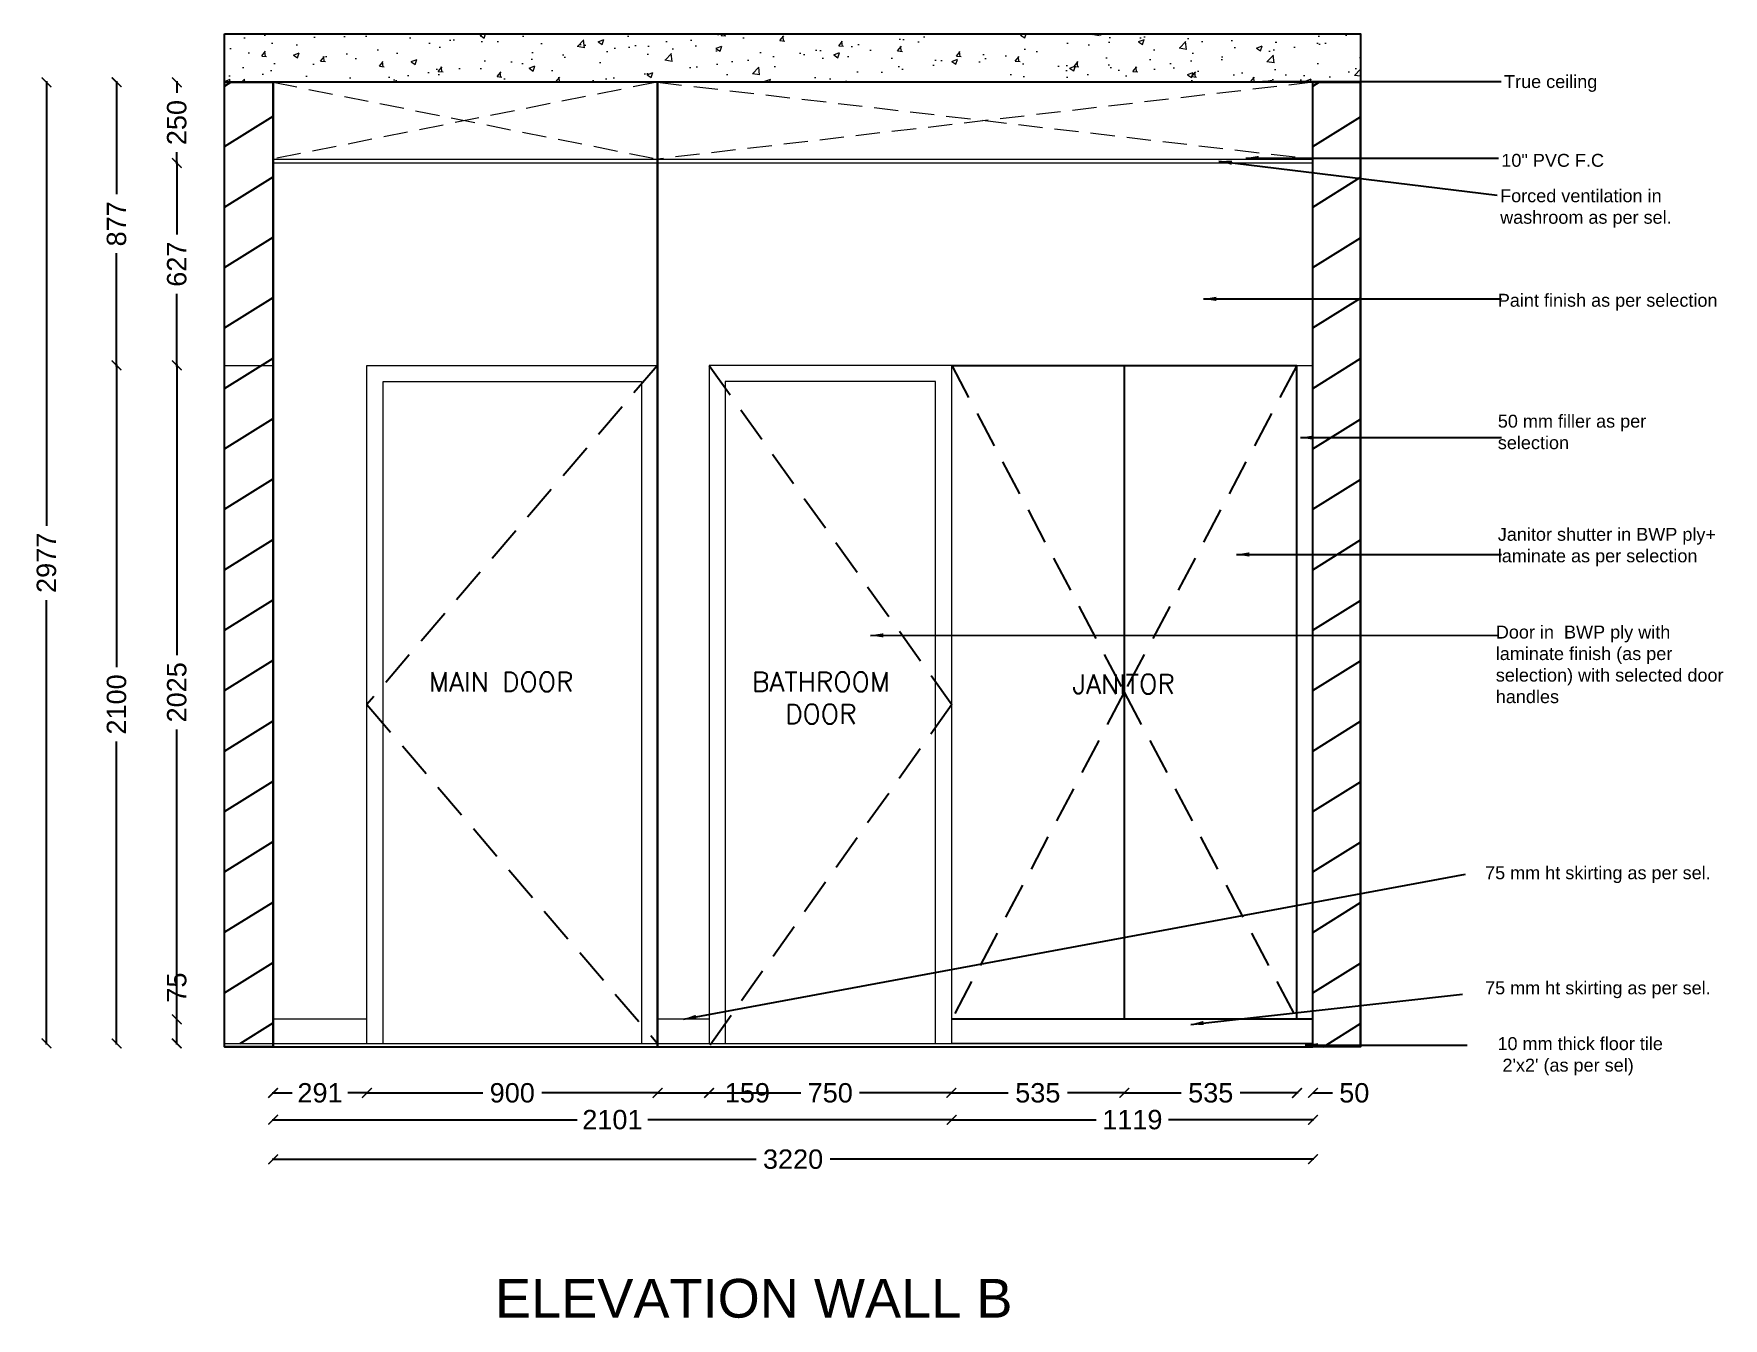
# Model space of a CAD drawing. Header units: millimetres. Extents: x 1464389 to 1998638, y -29162 to 256806.
# Drawn here: x 1953697 to 1958928, y 143580 to 147558 of the extents above; entities that cross this region are included whole.
import ezdxf

# ---------------------------------------------------------------- set-up
doc = ezdxf.new("R2010")
doc.units = ezdxf.units.MM
doc.header["$LTSCALE"] = 15
doc.header["$PDMODE"] = 35
doc.linetypes.add('DASHED', pattern=[0.75, 0.5, -0.25])
doc.linetypes.add('DASHED2', pattern=[0.375, 0.25, -0.125])
doc.layers.get('0').update_dxf_attribs({"lineweight": 5})
for name, color, linetype, lineweight in [('false ceiling', 124, 'Continuous', 9), ('floor tiling line', 6, 'Continuous', 5), ('LS_DR_Door', 34, 'Continuous', 5), ('LS_DR_TEXT', 7, 'Continuous', 13)]:
    doc.layers.add(name, color=color, linetype=linetype, lineweight=lineweight)
doc.layers.add('Furnitures', color=7, linetype='Continuous', lineweight=25, true_color=0x753b00)
for name, color, linetype in [('Layer 1', 7, 'Continuous'), ('NEW WALL', 5, 'Continuous'), ('Text', 250, 'Continuous')]:
    doc.layers.add(name, color=color, linetype=linetype)
doc.styles.add('ARIAL', font='arial.ttf')
doc.styles.add('ROMANS', font='romans.shx')
doc.dimstyles.new('SC-25', dxfattribs={"dimtxt": 60, "dimasz": 30, "dimexe": 0, "dimexo": 0, "dimgap": 25, "dimtad": 0, "dimdec": 0, "dimzin": 0, "dimdsep": 46, "dimtxsty": 'ARIAL', "dimblk": 'ARCHTICK', "dimcen": 0.09, "dimdle": 3, "dimclrd": 251, "dimclre": 251, "dimclrt": 1, "dimadec": 0, "dimazin": 0, "dimtfac": 1, "dimtdec": 0, "dimtofl": 0, "dimtmove": 0, "dimatfit": 2, "dimfxl": 100, "dimtolj": 1, "dimtzin": 0, "dimarcsym": 0})

# ---------------------------------------------------------------- blocks, each defined once
blk = doc.blocks.new('_ArchTick')
at = {"color": 0, "linetype": 'ByBlock', "const_width": 0.15}
blk.add_lwpolyline([(-0.5, -0.5), (0.5, 0.5)], dxfattribs=at)
blk = doc.blocks.new('*D3256')
at = {"layer": 'Defpoints', "color": 0, "ltscale": 0.25, "transparency": 16777216}
for p in [(1954438.2, 144072.4), (1957658.1, 144072.4), (1957658.1, 144072.4)]:
    blk.add_point(p, dxfattribs=at)
at = {"layer": 'Furnitures', "color": 251, "lineweight": -2, "ltscale": 0.25, "transparency": 16777216}
for p, q in [((1954435.2, 144072.4), (1955933.7, 144072.4)), ((1957661.1, 144072.4), (1956162.6, 144072.4))]:
    blk.add_line(p, q, dxfattribs=at)
at = {"layer": 'Furnitures', "color": 251, "lineweight": -2, "ltscale": 0.25, "transparency": 16777216, "xscale": 30, "yscale": 30, "zscale": 30, "rotation": 180}
blk.add_blockref('_ArchTick', (1954438.2, 144072.4), dxfattribs=at)
at = {"layer": 'Furnitures', "color": 251, "lineweight": -2, "ltscale": 0.25, "transparency": 16777216, "xscale": 30, "yscale": 30, "zscale": 30}
blk.add_blockref('_ArchTick', (1957658.1, 144072.4), dxfattribs=at)
at = {"layer": 'Furnitures', "color": 1, "ltscale": 0.25, "transparency": 16777216, "insert": (1956048.2, 144072.4), "char_height": 60, "attachment_point": 5, "style": 'ARIAL'}
blk.add_mtext('\\A1;3220', dxfattribs=at)
blk = doc.blocks.new('*D3257')
at = {"layer": 'Defpoints', "color": 0, "ltscale": 0.25, "transparency": 16777216}
for p in [(1954438.2, 144277.9), (1954728.8, 144277.9), (1954728.8, 144277.9)]:
    blk.add_point(p, dxfattribs=at)
at = {"layer": 'Furnitures', "color": 251, "lineweight": -2, "ltscale": 0.25, "transparency": 16777216}
for p, q in [((1954435.2, 144277.9), (1954497.5, 144277.9)), ((1954731.8, 144277.9), (1954669.5, 144277.9))]:
    blk.add_line(p, q, dxfattribs=at)
at = {"layer": 'Furnitures', "color": 251, "lineweight": -2, "ltscale": 0.25, "transparency": 16777216, "xscale": 30, "yscale": 30, "zscale": 30, "rotation": 180}
blk.add_blockref('_ArchTick', (1954438.2, 144277.9), dxfattribs=at)
at = {"layer": 'Furnitures', "color": 251, "lineweight": -2, "ltscale": 0.25, "transparency": 16777216, "xscale": 30, "yscale": 30, "zscale": 30}
blk.add_blockref('_ArchTick', (1954728.8, 144277.9), dxfattribs=at)
at = {"layer": 'Furnitures', "color": 1, "ltscale": 0.25, "transparency": 16777216, "insert": (1954583.5, 144277.9), "char_height": 60, "attachment_point": 5, "style": 'ARIAL'}
blk.add_mtext('\\A1;291', dxfattribs=at)
blk = doc.blocks.new('*D3258')
at = {"layer": 'Defpoints', "color": 0, "ltscale": 0.25, "transparency": 16777216}
for p in [(1954728.8, 144277.9), (1955628.8, 144277.9), (1955628.8, 144277.9)]:
    blk.add_point(p, dxfattribs=at)
at = {"layer": 'Furnitures', "color": 251, "lineweight": -2, "ltscale": 0.25, "transparency": 16777216}
for p, q in [((1954725.8, 144277.9), (1955087.7, 144277.9)), ((1955631.8, 144277.9), (1955270, 144277.9))]:
    blk.add_line(p, q, dxfattribs=at)
at = {"layer": 'Furnitures', "color": 251, "lineweight": -2, "ltscale": 0.25, "transparency": 16777216, "xscale": 30, "yscale": 30, "zscale": 30, "rotation": 180}
blk.add_blockref('_ArchTick', (1954728.8, 144277.9), dxfattribs=at)
at = {"layer": 'Furnitures', "color": 251, "lineweight": -2, "ltscale": 0.25, "transparency": 16777216, "xscale": 30, "yscale": 30, "zscale": 30}
blk.add_blockref('_ArchTick', (1955628.8, 144277.9), dxfattribs=at)
at = {"layer": 'Furnitures', "color": 1, "ltscale": 0.25, "transparency": 16777216, "insert": (1955178.8, 144277.9), "char_height": 60, "attachment_point": 5, "style": 'ARIAL'}
blk.add_mtext('\\A1;900', dxfattribs=at)
blk = doc.blocks.new('*D3259')
at = {"layer": 'Defpoints', "color": 0, "ltscale": 0.25, "transparency": 16777216}
for p in [(1955628.8, 144277.9), (1955788.2, 144277.9), (1955788.2, 144277.9)]:
    blk.add_point(p, dxfattribs=at)
at = {"layer": 'Furnitures', "color": 251, "lineweight": -2, "ltscale": 0.25, "transparency": 16777216}
for p, q in [((1955625.8, 144277.9), (1955788.2, 144277.9)), ((1955788.2, 144277.9), (1955818.2, 144277.9))]:
    blk.add_line(p, q, dxfattribs=at)
at = {"layer": 'Furnitures', "color": 251, "lineweight": -2, "ltscale": 0.25, "transparency": 16777216, "xscale": 30, "yscale": 30, "zscale": 30, "rotation": 180}
blk.add_blockref('_ArchTick', (1955628.8, 144277.9), dxfattribs=at)
at = {"layer": 'Furnitures', "color": 251, "lineweight": -2, "ltscale": 0.25, "transparency": 16777216, "xscale": 30, "yscale": 30, "zscale": 30}
blk.add_blockref('_ArchTick', (1955788.2, 144277.9), dxfattribs=at)
at = {"layer": 'Furnitures', "color": 1, "ltscale": 0.25, "transparency": 16777216, "insert": (1955906.7, 144277.9), "char_height": 60, "attachment_point": 5, "style": 'ARIAL'}
blk.add_mtext('\\A1;159', dxfattribs=at)
blk = doc.blocks.new('*D3260')
at = {"layer": 'Defpoints', "color": 0, "ltscale": 0.25, "transparency": 16777216}
for p in [(1955788.2, 144277.9), (1956538.4, 144277.9), (1956538.4, 144277.9)]:
    blk.add_point(p, dxfattribs=at)
at = {"layer": 'Furnitures', "color": 251, "lineweight": -2, "ltscale": 0.25, "transparency": 16777216}
for p, q in [((1955785.2, 144277.9), (1956072.4, 144277.9)), ((1956541.4, 144277.9), (1956254.2, 144277.9))]:
    blk.add_line(p, q, dxfattribs=at)
at = {"layer": 'Furnitures', "color": 251, "lineweight": -2, "ltscale": 0.25, "transparency": 16777216, "xscale": 30, "yscale": 30, "zscale": 30, "rotation": 180}
blk.add_blockref('_ArchTick', (1955788.2, 144277.9), dxfattribs=at)
at = {"layer": 'Furnitures', "color": 251, "lineweight": -2, "ltscale": 0.25, "transparency": 16777216, "xscale": 30, "yscale": 30, "zscale": 30}
blk.add_blockref('_ArchTick', (1956538.4, 144277.9), dxfattribs=at)
at = {"layer": 'Furnitures', "color": 1, "ltscale": 0.25, "transparency": 16777216, "insert": (1956163.3, 144277.9), "char_height": 60, "attachment_point": 5, "style": 'ARIAL'}
blk.add_mtext('\\A1;750', dxfattribs=at)
blk = doc.blocks.new('*D3215')
at = {"layer": 'Defpoints', "color": 0, "ltscale": 0.25, "transparency": 16777216}
for p in [(1956538.4, 144277.9), (1957073.8, 144277.9), (1957073.8, 144277.9)]:
    blk.add_point(p, dxfattribs=at)
at = {"layer": 'Furnitures', "color": 251, "lineweight": -2, "ltscale": 0.25, "transparency": 16777216}
for p, q in [((1956535.4, 144277.9), (1956714.6, 144277.9)), ((1957076.8, 144277.9), (1956897.6, 144277.9))]:
    blk.add_line(p, q, dxfattribs=at)
at = {"layer": 'Furnitures', "color": 251, "lineweight": -2, "ltscale": 0.25, "transparency": 16777216, "xscale": 30, "yscale": 30, "zscale": 30, "rotation": 180}
blk.add_blockref('_ArchTick', (1956538.4, 144277.9), dxfattribs=at)
at = {"layer": 'Furnitures', "color": 251, "lineweight": -2, "ltscale": 0.25, "transparency": 16777216, "xscale": 30, "yscale": 30, "zscale": 30}
blk.add_blockref('_ArchTick', (1957073.8, 144277.9), dxfattribs=at)
at = {"layer": 'Furnitures', "color": 1, "ltscale": 0.25, "transparency": 16777216, "insert": (1956806.1, 144277.9), "char_height": 60, "attachment_point": 5, "style": 'ARIAL'}
blk.add_mtext('\\A1;535', dxfattribs=at)
blk = doc.blocks.new('*D3216')
at = {"layer": 'Defpoints', "color": 0, "ltscale": 0.25, "transparency": 16777216}
for p in [(1957073.8, 144277.9), (1957609.1, 144277.9), (1957609.1, 144277.9)]:
    blk.add_point(p, dxfattribs=at)
at = {"layer": 'Furnitures', "color": 251, "lineweight": -2, "ltscale": 0.25, "transparency": 16777216}
for p, q in [((1957070.8, 144277.9), (1957249.9, 144277.9)), ((1957612.1, 144277.9), (1957433, 144277.9))]:
    blk.add_line(p, q, dxfattribs=at)
at = {"layer": 'Furnitures', "color": 251, "lineweight": -2, "ltscale": 0.25, "transparency": 16777216, "xscale": 30, "yscale": 30, "zscale": 30, "rotation": 180}
blk.add_blockref('_ArchTick', (1957073.8, 144277.9), dxfattribs=at)
at = {"layer": 'Furnitures', "color": 251, "lineweight": -2, "ltscale": 0.25, "transparency": 16777216, "xscale": 30, "yscale": 30, "zscale": 30}
blk.add_blockref('_ArchTick', (1957609.1, 144277.9), dxfattribs=at)
at = {"layer": 'Furnitures', "color": 1, "ltscale": 0.25, "transparency": 16777216, "insert": (1957341.5, 144277.9), "char_height": 60, "attachment_point": 5, "style": 'ARIAL'}
blk.add_mtext('\\A1;535', dxfattribs=at)
blk = doc.blocks.new('*D3217')
at = {"layer": 'Defpoints', "color": 0, "ltscale": 0.25, "transparency": 16777216}
for p in [(1957608.1, 144277.9), (1957658.1, 144277.9), (1957658.1, 144277.9)]:
    blk.add_point(p, dxfattribs=at)
at = {"layer": 'Furnitures', "color": 251, "lineweight": -2, "ltscale": 0.25, "transparency": 16777216}
for p, q in [((1957608.1, 144277.9), (1957578.1, 144277.9)), ((1957658.1, 144277.9), (1957718.1, 144277.9))]:
    blk.add_line(p, q, dxfattribs=at)
at = {"layer": 'Furnitures', "color": 251, "lineweight": -2, "ltscale": 0.25, "transparency": 16777216, "xscale": 30, "yscale": 30, "zscale": 30}
blk.add_blockref('_ArchTick', (1957608.1, 144277.9), dxfattribs=at)
at = {"layer": 'Furnitures', "color": 251, "lineweight": -2, "ltscale": 0.25, "transparency": 16777216, "xscale": 30, "yscale": 30, "zscale": 30, "rotation": 180}
blk.add_blockref('_ArchTick', (1957658.1, 144277.9), dxfattribs=at)
at = {"layer": 'Furnitures', "color": 1, "ltscale": 0.25, "transparency": 16777216, "insert": (1957786, 144277.9), "char_height": 60, "attachment_point": 5, "style": 'ARIAL'}
blk.add_mtext('\\A1;50', dxfattribs=at)
blk = doc.blocks.new('*D3218')
at = {"layer": 'Defpoints', "color": 0, "ltscale": 0.25, "transparency": 16777216}
for p in [(1956539.4, 144194.9), (1957658.1, 144194.9), (1957658.1, 144194.9)]:
    blk.add_point(p, dxfattribs=at)
at = {"layer": 'Furnitures', "color": 251, "lineweight": -2, "ltscale": 0.25, "transparency": 16777216}
for p, q in [((1956536.4, 144194.9), (1956986.9, 144194.9)), ((1957661.1, 144194.9), (1957210.6, 144194.9))]:
    blk.add_line(p, q, dxfattribs=at)
at = {"layer": 'Furnitures', "color": 251, "lineweight": -2, "ltscale": 0.25, "transparency": 16777216, "xscale": 30, "yscale": 30, "zscale": 30, "rotation": 180}
blk.add_blockref('_ArchTick', (1956539.4, 144194.9), dxfattribs=at)
at = {"layer": 'Furnitures', "color": 251, "lineweight": -2, "ltscale": 0.25, "transparency": 16777216, "xscale": 30, "yscale": 30, "zscale": 30}
blk.add_blockref('_ArchTick', (1957658.1, 144194.9), dxfattribs=at)
at = {"layer": 'Furnitures', "color": 1, "ltscale": 0.25, "transparency": 16777216, "insert": (1957098.8, 144194.9), "char_height": 60, "attachment_point": 5, "style": 'ARIAL'}
blk.add_mtext('\\A1;1119', dxfattribs=at)
blk = doc.blocks.new('*D3219')
at = {"layer": 'Defpoints', "color": 0, "ltscale": 0.25, "transparency": 16777216}
for p in [(1954438.2, 144194.9), (1954438.2, 144194.9), (1956539.4, 144194.9)]:
    blk.add_point(p, dxfattribs=at)
at = {"layer": 'Furnitures', "color": 251, "lineweight": -2, "ltscale": 0.25, "transparency": 16777216}
for p, q in [((1954435.2, 144194.9), (1955379.5, 144194.9)), ((1956542.4, 144194.9), (1955598.1, 144194.9))]:
    blk.add_line(p, q, dxfattribs=at)
at = {"layer": 'Furnitures', "color": 251, "lineweight": -2, "ltscale": 0.25, "transparency": 16777216, "xscale": 30, "yscale": 30, "zscale": 30, "rotation": 180}
blk.add_blockref('_ArchTick', (1954438.2, 144194.9), dxfattribs=at)
at = {"layer": 'Furnitures', "color": 251, "lineweight": -2, "ltscale": 0.25, "transparency": 16777216, "xscale": 30, "yscale": 30, "zscale": 30}
blk.add_blockref('_ArchTick', (1956539.4, 144194.9), dxfattribs=at)
at = {"layer": 'Furnitures', "color": 1, "ltscale": 0.25, "transparency": 16777216, "insert": (1955488.8, 144194.9), "char_height": 60, "attachment_point": 5, "style": 'ARIAL'}
blk.add_mtext('\\A1;2101', dxfattribs=at)
blk = doc.blocks.new('*D3220')
at = {"layer": 'Defpoints', "color": 0, "ltscale": 0.25, "transparency": 16777216}
for p in [(1953736.6, 147408.1), (1953736.6, 144431.1), (1953736.6, 144431.1)]:
    blk.add_point(p, dxfattribs=at)
at = {"layer": 'Furnitures', "color": 251, "lineweight": -2, "ltscale": 0.25, "transparency": 16777216}
for p, q in [((1953736.6, 147411.1), (1953736.6, 146034.7)), ((1953736.6, 147408.1), (1953736.6, 147408.1)), ((1953736.6, 144428.1), (1953736.6, 145804.5)), ((1953736.6, 144431.1), (1953736.6, 144431.1))]:
    blk.add_line(p, q, dxfattribs=at)
at = {"layer": 'Furnitures', "color": 251, "lineweight": -2, "ltscale": 0.25, "transparency": 16777216, "xscale": 30, "yscale": 30, "zscale": 30}
for p, rotation in [((1953736.6, 147408.1), 90), ((1953736.6, 144431.1), 270)]:
    blk.add_blockref('_ArchTick', p, dxfattribs=dict(at, rotation=rotation))
at = {"layer": 'Furnitures', "color": 1, "ltscale": 0.25, "transparency": 16777216, "insert": (1953736.6, 145919.6), "char_height": 60, "attachment_point": 5, "rotation": 90, "style": 'ARIAL'}
blk.add_mtext('\\A1;2977', dxfattribs=at)
blk = doc.blocks.new('*D3221')
at = {"layer": 'Defpoints', "color": 0, "ltscale": 0.25, "transparency": 16777216}
for p in [(1954140.1, 144506.1), (1954140.1, 144506.1), (1954140.1, 144431.1)]:
    blk.add_point(p, dxfattribs=at)
at = {"layer": 'Furnitures', "color": 251, "lineweight": -2, "ltscale": 0.25, "transparency": 16777216}
for p, q in [((1954140.1, 144506.1), (1954140.1, 144536.1)), ((1954140.1, 144506.1), (1954140.1, 144506.1)), ((1954140.1, 144428.1), (1954140.1, 144506.1)), ((1954140.1, 144431.1), (1954140.1, 144431.1))]:
    blk.add_line(p, q, dxfattribs=at)
at = {"layer": 'Furnitures', "color": 251, "lineweight": -2, "ltscale": 0.25, "transparency": 16777216, "xscale": 30, "yscale": 30, "zscale": 30}
for p, rotation in [((1954140.1, 144506.1), 90), ((1954140.1, 144431.1), 270)]:
    blk.add_blockref('_ArchTick', p, dxfattribs=dict(at, rotation=rotation))
at = {"layer": 'Furnitures', "color": 1, "ltscale": 0.25, "transparency": 16777216, "insert": (1954140.1, 144604.1), "char_height": 60, "attachment_point": 5, "rotation": 90, "style": 'ARIAL'}
blk.add_mtext('\\A1;75', dxfattribs=at)
blk = doc.blocks.new('*D3222')
at = {"layer": 'Defpoints', "color": 0, "ltscale": 0.25, "transparency": 16777216}
for p in [(1954140.1, 146531.1), (1954140.1, 146531.1), (1954140.1, 144506.1)]:
    blk.add_point(p, dxfattribs=at)
at = {"layer": 'Furnitures', "color": 251, "lineweight": -2, "ltscale": 0.25, "transparency": 16777216}
for p, q in [((1954140.1, 146534.1), (1954140.1, 145634)), ((1954140.1, 146531.1), (1954140.1, 146531.1)), ((1954140.1, 144503.1), (1954140.1, 145403.3)), ((1954140.1, 144506.1), (1954140.1, 144506.1))]:
    blk.add_line(p, q, dxfattribs=at)
at = {"layer": 'Furnitures', "color": 251, "lineweight": -2, "ltscale": 0.25, "transparency": 16777216, "xscale": 30, "yscale": 30, "zscale": 30}
for p, rotation in [((1954140.1, 146531.1), 90), ((1954140.1, 144506.1), 270)]:
    blk.add_blockref('_ArchTick', p, dxfattribs=dict(at, rotation=rotation))
at = {"layer": 'Furnitures', "color": 1, "ltscale": 0.25, "transparency": 16777216, "insert": (1954140.1, 145518.6), "char_height": 60, "attachment_point": 5, "rotation": 90, "style": 'ARIAL'}
blk.add_mtext('\\A1;2025', dxfattribs=at)
blk = doc.blocks.new('*D3223')
at = {"layer": 'Defpoints', "color": 0, "ltscale": 0.25, "transparency": 16777216}
for p in [(1954140.1, 147158.1), (1954140.1, 147158.1), (1954140.1, 146531.1)]:
    blk.add_point(p, dxfattribs=at)
at = {"layer": 'Furnitures', "color": 251, "lineweight": -2, "ltscale": 0.25, "transparency": 16777216}
for p, q in [((1954140.1, 147161.1), (1954140.1, 146936.1)), ((1954140.1, 147158.1), (1954140.1, 147158.1)), ((1954140.1, 146528.1), (1954140.1, 146753.2)), ((1954140.1, 146531.1), (1954140.1, 146531.1))]:
    blk.add_line(p, q, dxfattribs=at)
at = {"layer": 'Furnitures', "color": 251, "lineweight": -2, "ltscale": 0.25, "transparency": 16777216, "xscale": 30, "yscale": 30, "zscale": 30}
for p, rotation in [((1954140.1, 147158.1), 90), ((1954140.1, 146531.1), 270)]:
    blk.add_blockref('_ArchTick', p, dxfattribs=dict(at, rotation=rotation))
at = {"layer": 'Furnitures', "color": 1, "ltscale": 0.25, "transparency": 16777216, "insert": (1954140.1, 146844.6), "char_height": 60, "attachment_point": 5, "rotation": 90, "style": 'ARIAL'}
blk.add_mtext('\\A1;627', dxfattribs=at)
blk = doc.blocks.new('*D3224')
at = {"layer": 'Defpoints', "color": 0, "ltscale": 0.25, "transparency": 16777216}
for p in [(1954140.1, 147408.1), (1954140.1, 147408.1), (1954140.1, 147158.1)]:
    blk.add_point(p, dxfattribs=at)
at = {"layer": 'Furnitures', "color": 251, "lineweight": -2, "ltscale": 0.25, "transparency": 16777216}
for p, q in [((1954140.1, 147411.1), (1954140.1, 147374.8)), ((1954140.1, 147408.1), (1954140.1, 147408.1)), ((1954140.1, 147155.1), (1954140.1, 147191.4)), ((1954140.1, 147158.1), (1954140.1, 147158.1))]:
    blk.add_line(p, q, dxfattribs=at)
at = {"layer": 'Furnitures', "color": 251, "lineweight": -2, "ltscale": 0.25, "transparency": 16777216, "xscale": 30, "yscale": 30, "zscale": 30}
for p, rotation in [((1954140.1, 147408.1), 90), ((1954140.1, 147158.1), 270)]:
    blk.add_blockref('_ArchTick', p, dxfattribs=dict(at, rotation=rotation))
at = {"layer": 'Furnitures', "color": 1, "ltscale": 0.25, "transparency": 16777216, "insert": (1954140.1, 147283.1), "char_height": 60, "attachment_point": 5, "rotation": 90, "style": 'ARIAL'}
blk.add_mtext('\\A1;250', dxfattribs=at)
blk = doc.blocks.new('*D3225')
at = {"layer": 'Defpoints', "color": 0, "ltscale": 0.25, "transparency": 16777216}
for p in [(1953953.6, 146531.1), (1953953.6, 144431.1), (1953953.6, 144431.1)]:
    blk.add_point(p, dxfattribs=at)
at = {"layer": 'Furnitures', "color": 251, "lineweight": -2, "ltscale": 0.25, "transparency": 16777216}
for p, q in [((1953953.6, 146534.1), (1953953.6, 145596.1)), ((1953953.6, 146531.1), (1953953.6, 146531.1)), ((1953953.6, 144428.1), (1953953.6, 145366.1)), ((1953953.6, 144431.1), (1953953.6, 144431.1))]:
    blk.add_line(p, q, dxfattribs=at)
at = {"layer": 'Furnitures', "color": 251, "lineweight": -2, "ltscale": 0.25, "transparency": 16777216, "xscale": 30, "yscale": 30, "zscale": 30}
for p, rotation in [((1953953.6, 146531.1), 90), ((1953953.6, 144431.1), 270)]:
    blk.add_blockref('_ArchTick', p, dxfattribs=dict(at, rotation=rotation))
at = {"layer": 'Furnitures', "color": 1, "ltscale": 0.25, "transparency": 16777216, "insert": (1953953.6, 145481.1), "char_height": 60, "attachment_point": 5, "rotation": 90, "style": 'ARIAL'}
blk.add_mtext('\\A1;2100', dxfattribs=at)
blk = doc.blocks.new('*D3226')
at = {"layer": 'Defpoints', "color": 0, "ltscale": 0.25, "transparency": 16777216}
for p in [(1953953.6, 147408.1), (1953953.6, 147408.1), (1953953.6, 146531.1)]:
    blk.add_point(p, dxfattribs=at)
at = {"layer": 'Furnitures', "color": 251, "lineweight": -2, "ltscale": 0.25, "transparency": 16777216}
for p, q in [((1953953.6, 147411.1), (1953953.6, 147060.9)), ((1953953.6, 147408.1), (1953953.6, 147408.1)), ((1953953.6, 146528.1), (1953953.6, 146878.3)), ((1953953.6, 146531.1), (1953953.6, 146531.1))]:
    blk.add_line(p, q, dxfattribs=at)
at = {"layer": 'Furnitures', "color": 251, "lineweight": -2, "ltscale": 0.25, "transparency": 16777216, "xscale": 30, "yscale": 30, "zscale": 30}
for p, rotation in [((1953953.6, 147408.1), 90), ((1953953.6, 146531.1), 270)]:
    blk.add_blockref('_ArchTick', p, dxfattribs=dict(at, rotation=rotation))
at = {"layer": 'Furnitures', "color": 1, "ltscale": 0.25, "transparency": 16777216, "insert": (1953953.6, 146969.6), "char_height": 60, "attachment_point": 5, "rotation": 90, "style": 'ARIAL'}
blk.add_mtext('\\A1;877', dxfattribs=at)

msp = doc.modelspace()

# ---------------------------------------------------------------- hatches: boundary and pattern name
at = {"ltscale": 0.25, "true_color": 0x636466}
h = msp.add_hatch(dxfattribs=at)
h.set_pattern_fill('AR-CONC', color=251)
h.set_pattern_definition([(50, (952590.34, 209759.98), (182.18467, -15.939086), [19.05, -209.55]), (355, (952590.34, 209759.98), (-35.24342, 191.056845), [15.24, -167.640584]), (100.451445, (952605.52, 209758.65), (146.941247, 175.117752), [16.19001, -178.090245]), (46.1842, (952590.34, 209810.78), (271.07904, -42.04233), [28.575, -314.325]), (96.635558, (952612.93, 209807.28), (237.404134, 247.426125), [24.28502, -267.13561]), (351.18415, (952590.34, 209810.78), (237.404134, 247.426125), [22.85997, -251.45973]), (21, (952615.74, 209798.08), (151.614391, -102.265198), [19.05, -209.55]), (326, (952615.74, 209798.08), (61.80203, 184.187966), [15.24, -167.64]), (71.451445, (952628.37, 209789.56), (213.41642, 81.92277), [16.19001, -178.089938]), (37.5, (952590.34, 209759.98), (3.0886033, 84.555039), [0, -165.608, 0, -170.18, 0, -168.275]), (7.5, (952590.34, 209759.98), (66.8196625, 100.180575), [0, -97.028, 0, -161.798, 0, -64.135]), (327.5, (952533.7, 209759.98), (135.590595, -5.728744), [0, -63.5, 0, -198.12, 0, -262.89]), (317.5, (952508.3, 209759.98), (148.129181, 25.426491), [0, -82.55, 0, -131.572, 0, -186.69])])
h.paths.add_polyline_path([(1957805.5, 147558.1), (1954288.2, 147558.1), (1954288.2, 147408.1), (1957805.5, 147408.1)])
at = {"layer": 'Layer 1', "ltscale": 0.25}
h = msp.add_hatch(dxfattribs=at)
h.set_pattern_fill('ANSI31', color=8, scale=50, angle=167)
h.set_pattern_definition([(212, (315551.57, 320321.75), (84.124683, -134.627635), [])])
h.paths.add_polyline_path([(1954438.2, 147408.1), (1954288.2, 147408.1), (1954288.2, 144431.1), (1954438.2, 144431.1)])
h = msp.add_hatch(dxfattribs=at)
h.set_pattern_fill('ANSI31', color=8, scale=50, angle=167)
h.set_pattern_definition([(212, (318921.49, 320321.75), (84.124683, -134.627635), [])])
h.paths.add_polyline_path([(1957805.5, 147408.1), (1957658.1, 147408.1), (1957658.1, 144421.1), (1957805.5, 144421.1)])

# ---------------------------------------------------------------- linework, layer by layer
at = {"ltscale": 0.25}
msp.add_line((1954288.2, 147408.1), (1957805.5, 147408.1), dxfattribs=at)
at = {"linetype": 'DASHED2', "ltscale": 20}
for p, q in [((1954438.2, 147408.1), (1955628.8, 147170.1)), ((1955626.6, 147408.1), (1954438.2, 147170.1)), ((1955628.8, 147408.1), (1957658.1, 147170.1)), ((1957658.1, 147408.1), (1955628.8, 147170.1))]:
    msp.add_line(p, q, dxfattribs=at)
at = {"color": 7, "ltscale": 0.25, "true_color": 0xffffff}
for p, q in [((1954728.8, 144506.1), (1954438.2, 144506.1)), ((1955788.2, 144506.1), (1955628.8, 144506.1))]:
    msp.add_line(p, q, dxfattribs=at)
at = {"layer": 'false ceiling', "linetype": 'Continuous', "ltscale": 0.25}
for p, q in [((1954438.2, 147170.1), (1957658.1, 147170.1)), ((1954438.2, 147158.1), (1957658.1, 147158.1))]:
    msp.add_line(p, q, dxfattribs=at)
at = {"layer": 'floor tiling line', "ltscale": 0.25}
msp.add_line((1954288.2, 144431.1), (1957658.1, 144431.1), dxfattribs=at)
at = {"layer": 'Furnitures', "ltscale": 0.25}
for p, q in [((1956539.4, 146531.1), (1957608.1, 146531.1)), ((1957073.8, 146531.1), (1957073.8, 144506.1)), ((1957608.1, 144506.1), (1957608.1, 146531.1)), ((1957658.1, 144506.1), (1956539.4, 144506.1))]:
    msp.add_line(p, q, dxfattribs=at)
at = {"layer": 'Furnitures', "linetype": 'DASHED', "ltscale": 15}
for points in [[(1955628.8, 146531.1), (1954728.8, 145481.1), (1955628.8, 144431.1)], [(1955788.2, 146531.1), (1956539.4, 145481.1), (1955788.2, 144421.1)], [(1956539.4, 146531.1), (1957073.8, 145518.6), (1956539.4, 144506.1)], [(1957608.1, 146531.1), (1957073.8, 145518.6), (1957608.1, 144506.1)]]:
    msp.add_lwpolyline(points, dxfattribs=at)
at = {"layer": 'LS_DR_Door', "ltscale": 0.25}
for p, q in [((1954288.2, 146531.1), (1954438.2, 146531.1)), ((1954288.2, 144431.1), (1954438.2, 144431.1))]:
    msp.add_line(p, q, dxfattribs=at)
for points in [[(1954728.8, 144431.1), (1954728.8, 146531.1), (1955628.8, 146531.1), (1955628.8, 144431.1)], [(1956539.4, 144431.1), (1956539.4, 146531.1), (1955788.2, 146531.1), (1955788.2, 144431.1)], [(1954778.8, 144431.1), (1954778.8, 146481.1), (1955578.8, 146481.1), (1955578.8, 144431.1)], [(1956489.4, 144431.1), (1956489.4, 146481.1), (1955838.2, 146481.1), (1955838.2, 144431.1)]]:
    msp.add_lwpolyline(points, dxfattribs=at)
msp.add_lwpolyline([(1956539.4, 146531.1), (1957658.1, 146531.1), (1957658.1, 144431.1), (1956539.4, 144431.1)], close=True, dxfattribs=at)
at = {"layer": 'NEW WALL', "color": 5}
for p, q in [((1954288.2, 147408.1), (1954288.2, 147558.1)), ((1954288.2, 144421.1), (1954288.2, 147408.1)), ((1954438.2, 144421.1), (1954438.2, 147408.1)), ((1955628.8, 144421.1), (1955628.8, 147408.1)), ((1957658.1, 144421.1), (1957658.1, 147408.1)), ((1957805.5, 144421.1), (1957805.5, 147408.1)), ((1954288.2, 144421.1), (1957658.1, 144421.1))]:
    msp.add_line(p, q, dxfattribs=at)
msp.add_lwpolyline([(1954288.2, 147558.1), (1957805.5, 147558.1), (1957805.5, 147408.1), (1954288.2, 147408.1)], dxfattribs=at)
for points in [[(1954288.2, 147408.1), (1954438.2, 147408.1), (1954438.2, 144421.1), (1954288.2, 144421.1)], [(1955628.8, 147408.1), (1955628.8, 147408.1), (1955628.8, 144421.1), (1955628.8, 144421.1)], [(1957658.1, 147408.1), (1957805.5, 147408.1), (1957805.5, 144421.1), (1957658.1, 144421.1)]]:
    msp.add_lwpolyline(points, close=True, dxfattribs=at)

# ---------------------------------------------------------------- texts
at = {"layer": 'LS_DR_TEXT', "ltscale": 0.25, "char_height": 60, "attachment_point": 1, "style": 'ROMANS'}
for s, insert in [('MAIN DOOR', (1954920.8, 145581.2)), ('\\pxqc;BATHROOM\\PDOOR', (1955776.8, 145581.2)), ('\\pxqc;JANITOR', (1956714.7, 145574.2))]:
    msp.add_mtext_dynamic_manual_height_columns(s, width=714.754, gutter_width=584.3, heights=[194.2], dxfattribs=dict(at, insert=insert))
at = {"layer": 'Text', "color": 9, "ltscale": 0.25, "true_color": 0xc7c8ca, "char_height": 40, "attachment_point": 7, "style": 'ARIAL'}
for s, heights, insert in [('True ceiling', [0], (1958249.7, 147378.1)), ('10" PVC F.C', [0], (1958241.3, 147145.6)), ('Forced ventilation in washroom as per sel.', [0], (1958237.6, 146957.7)), ('Paint finish as per selection', [0], (1958230.4, 146700.7)), ('50 mm filler as per\\Pselection', [0], (1958230.4, 146271.2)), ('Janitor shutter in BWP ply+ laminate as per selection', [0], (1958230.4, 145909.2)), ('Door in  BWP ply with laminate finish (as per selection) with selected door handles ', [0], (1958224.2, 145484.6)), ('75 mm ht skirting as per sel.', [51.8], (1958190.9, 144927.7)), ('75 mm ht skirting as per sel.', [51.8], (1958190.9, 144571.2)), ("10 mm thick floor tile\\P 2'x2' (as per sel)", [0], (1958229.3, 144331.9))]:
    msp.add_mtext_dynamic_manual_height_columns(s, width=713.093, gutter_width=250, heights=heights, dxfattribs=dict(at, insert=insert))
at = {"layer": 'Text', "color": 9, "ltscale": 0.25, "true_color": 0xc7c8ca, "insert": (1955125.4, 143580.2), "char_height": 120, "width": 2848.533, "attachment_point": 7, "style": 'ARIAL'}
msp.add_mtext('ELEVATION WALL B ', dxfattribs=at)

# ---------------------------------------------------------------- dimensions: what is measured, and where the dimension line sits
at = {"layer": 'Furnitures', "ltscale": 0.25}
for base, p1, p2, picture, middle in [((1953736.6, 144431.1), (1953736.6, 147408.1), (1953736.6, 144431.1), '*D3220', (1953736.6, 145919.6)), ((1953953.6, 147408.1), (1953953.6, 146531.1), (1953953.6, 147408.1), '*D3226', (1953953.6, 146969.6)), ((1954140.1, 147408.1), (1954140.1, 147158.1), (1954140.1, 147408.1), '*D3224', (1954140.1, 147283.1)), ((1954140.1, 147158.1), (1954140.1, 146531.1), (1954140.1, 147158.1), '*D3223', (1954140.1, 146844.6)), ((1953953.6, 144431.1), (1953953.6, 146531.1), (1953953.6, 144431.1), '*D3225', (1953953.6, 145481.1)), ((1954140.1, 146531.1), (1954140.1, 144506.1), (1954140.1, 146531.1), '*D3222', (1954140.1, 145518.6)), ((1954140.1, 144506.1), (1954140.1, 144431.1), (1954140.1, 144506.1), '*D3221', (1954140.1, 144604.1))]:
    dim = msp.add_linear_dim(base=base, p1=p1, p2=p2, angle=90, dimstyle='SC-25', override={"dimfxl": 15}, dxfattribs=at)
    dim.commit()
    dim.dimension.update_dxf_attribs({"geometry": picture, "text_midpoint": middle})
for base, p1, p2, picture, middle in [((1954728.8, 144277.9), (1954438.2, 144277.9), (1954728.8, 144277.9), '*D3257', (1954583.5, 144277.9)), ((1955628.8, 144277.9), (1954728.8, 144277.9), (1955628.8, 144277.9), '*D3258', (1955178.8, 144277.9)), ((1955788.2, 144277.9), (1955628.8, 144277.9), (1955788.2, 144277.9), '*D3259', (1955906.7, 144277.9)), ((1956538.4, 144277.9), (1955788.2, 144277.9), (1956538.4, 144277.9), '*D3260', (1956163.3, 144277.9)), ((1957073.8, 144277.9), (1956538.4, 144277.9), (1957073.8, 144277.9), '*D3215', (1956806.1, 144277.9)), ((1957609.1, 144277.9), (1957073.8, 144277.9), (1957609.1, 144277.9), '*D3216', (1957341.5, 144277.9)), ((1957658.1, 144277.9), (1957608.1, 144277.9), (1957658.1, 144277.9), '*D3217', (1957786, 144277.9)), ((1954438.2, 144194.9), (1956539.4, 144194.9), (1954438.2, 144194.9), '*D3219', (1955488.8, 144194.9)), ((1957658.1, 144194.9), (1956539.4, 144194.9), (1957658.1, 144194.9), '*D3218', (1957098.8, 144194.9)), ((1957658.1, 144072.4), (1954438.2, 144072.4), (1957658.1, 144072.4), '*D3256', (1956048.2, 144072.4))]:
    dim = msp.add_linear_dim(base=base, p1=p1, p2=p2, dimstyle='SC-25', override={"dimfxl": 15}, dxfattribs=at)
    dim.commit()
    dim.dimension.update_dxf_attribs({"geometry": picture, "text_midpoint": middle})

# ---------------------------------------------------------------- leaders
at = {"ltscale": 0.25}
for points, override in [([(1957501.5, 147410.6), (1958240.6, 147410.6)], {"dimgap": 25, "dimtad": 0, "dimfxl": 15}), ([(1957367, 147163.7), (1958228.5, 147058.6)], {"dimasz": 40, "dimgap": 25, "dimtad": 0, "dimfxl": 15}), ([(1957450.1, 147173.4), (1958232.2, 147173.4)], {"dimasz": 40, "dimgap": 25, "dimtad": 0, "dimfxl": 15}), ([(1957319.1, 146737), (1958241.9, 146737.2)], {"dimasz": 40, "dimfxl": 15}), ([(1957619.6, 146307.5), (1958241.9, 146307.7)], {"dimasz": 40, "dimfxl": 15}), ([(1957421.1, 145945.5), (1958241.9, 145945.7)], {"dimasz": 40, "dimfxl": 15}), ([(1956288.1, 145695), (1958228.9, 145695.1)], {"dimasz": 40, "dimfxl": 15}), ([(1955708.5, 144506.1), (1958130.6, 144955.9)], {"dimasz": 40, "dimfxl": 15}), ([(1957279.6, 144490), (1958121.1, 144583.9)], {"dimasz": 40, "dimfxl": 15}), ([(1957633.4, 144425.5), (1958135.8, 144425.5)], {"dimasz": 40, "dimfxl": 15})]:
    msp.add_leader(points, dimstyle='SC-25', override=override, dxfattribs=at)

doc.saveas('drawing.dxf')
